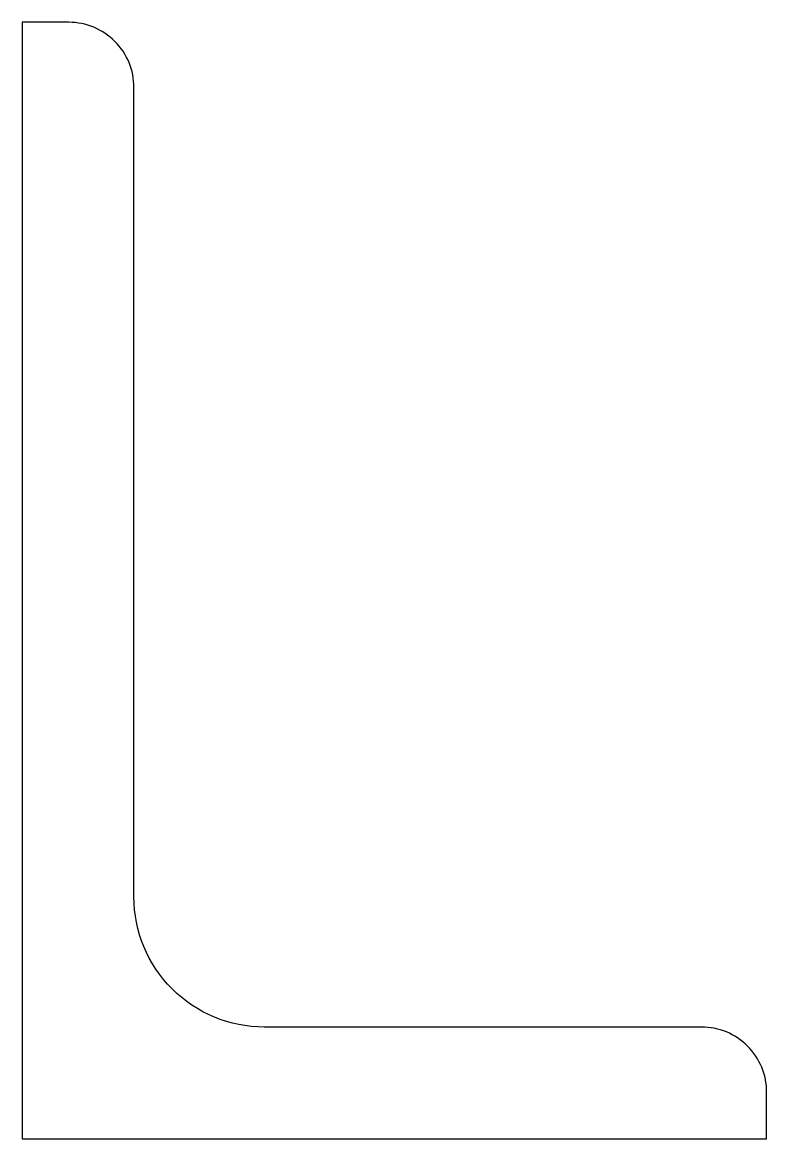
# Model space of a CAD drawing. Extents: x 43.9 to 63.9, y 339.2 to 369.2.
import ezdxf

# ---------------------------------------------------------------- set-up
doc = ezdxf.new("R2010")
doc.units = 0
doc.header["$MEASUREMENT"] = 0
doc.layers.get('0').update_dxf_attribs({"linetype": 'CONTINUOUS'})

msp = doc.modelspace()

# ---------------------------------------------------------------- linework, layer by layer
msp.add_lwpolyline([(46.942, 345.688), (46.942, 367.438, 0.414214), (45.192, 369.188), (43.942, 369.188), (43.942, 339.188), (63.942, 339.188), (63.942, 340.438, 0.414214), (62.192, 342.188), (50.442, 342.188, -0.414214)], format="xyb", close=True)

doc.saveas('drawing.dxf')
